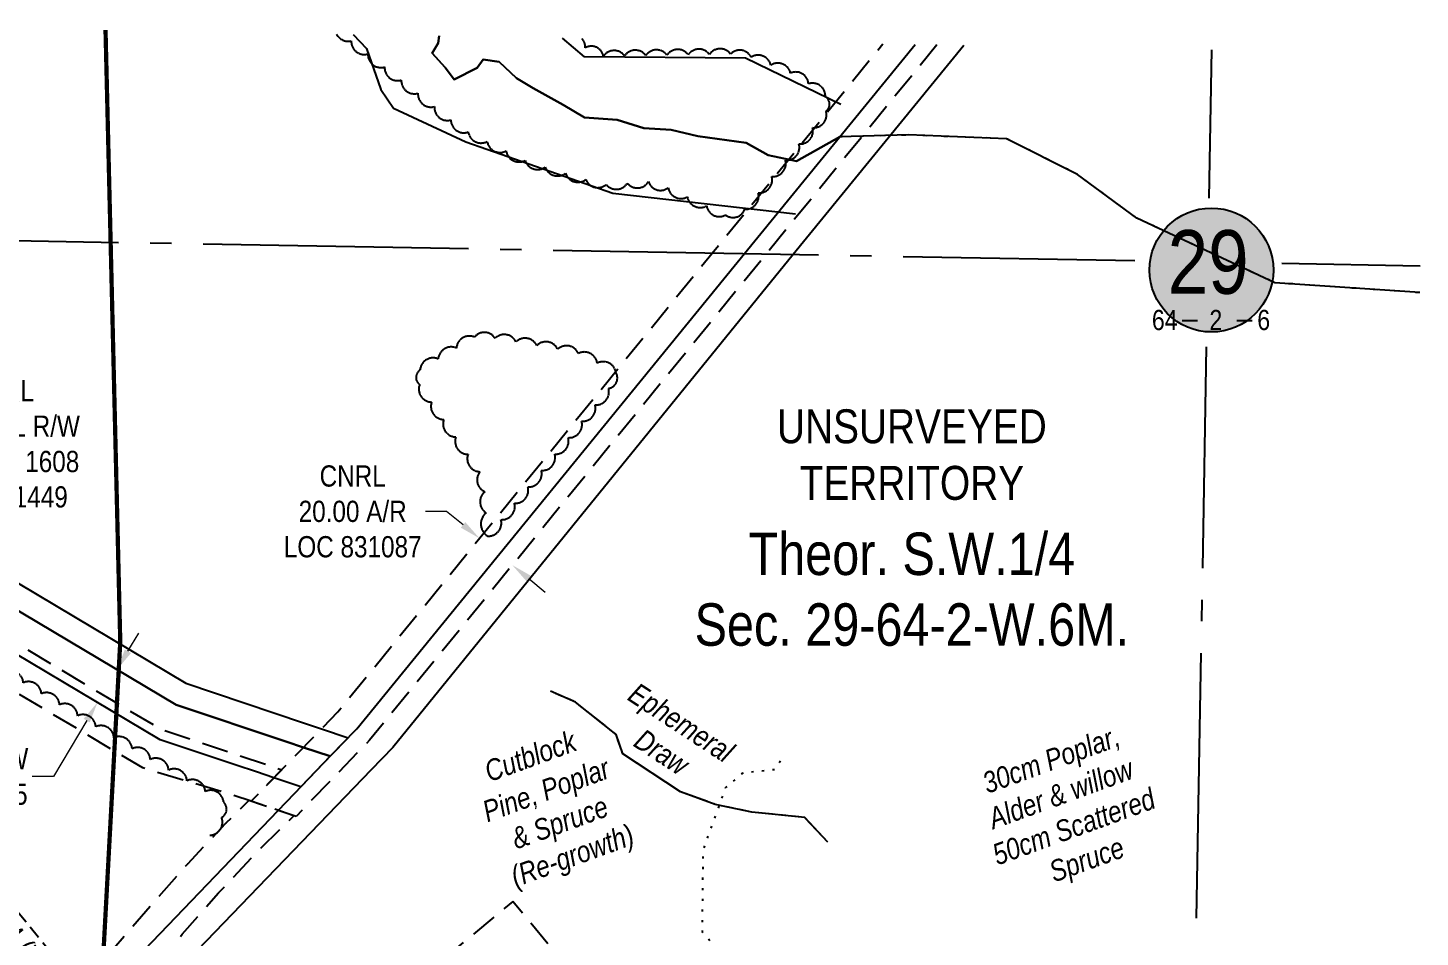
# Model space of a CAD drawing. Extents: x 416182 to 420130, y 6046427 to 6049314.
# Drawn here: x 417682 to 418339, y 6047033 to 6047461 of the extents above; entities that cross this region are included whole.
import ezdxf
from ezdxf.enums import TextEntityAlignment as Align

# ---------------------------------------------------------------- set-up
doc = ezdxf.new("R2010")
doc.units = 0
doc.header["$LTSCALE"] = 5
doc.header["$PDSIZE"] = 0.5
for name, pattern in [('0', [1, 1, 0]), ('DASHDOT2', [12.7, 6.35, -3.175, 0, -3.175]), ('foc-ACCESSROAD', [3.75, 2.5, -1.25]), ('foc-QUARTERLINE', [33, 25, -3, 2, -3]), ('foc-TIELINE', [1.875, 1.25, -0.625]), ('foc-TOPO', [1, 0.2, -0.8]), ('foc-TOPO-ephemeral', [6.25, 3.125, -0.625, 0.625, -0.625, 0.625, -0.625]), ('foc-WHEELTRACKS', [2, 0.4, -1.6])]:
    doc.linetypes.add(name, pattern=pattern)
doc.layers.get('Defpoints').update_dxf_attribs({"color": 9})
for name, color, linetype in [('10', 1, 'Continuous'), ('9', 3, 'Continuous'), ('AS-UNDERLAY-H', 141, 'Continuous'), ('AS-WILDLIFE', 131, 'DASHDOT2'), ('C-SYMBOL', 7, 'Continuous'), ('C-WS', 13, 'foc-ACCESSROAD'), ('F-AR', 190, 'foc-ACCESSROAD'), ('F-RW', 190, 'Continuous'), ('L-BD', 7, 'Continuous'), ('L-QSEC', 8, 'foc-QUARTERLINE'), ('L-SECLBL', 7, 'Continuous'), ('L-TIE', 7, 'foc-TIELINE'), ('L-UNS-T', 3, 'Continuous'), ('T-BUSH', 110, '0'), ('T-BUSH-T', 110, 'Continuous'), ('T-DRAW', 143, 'foc-TOPO-ephemeral'), ('T-SLOPE', 48, 'Continuous'), ('T-VEGETATION CHANGE', 104, 'foc-TOPO'), ('T-WATER', 160, 'Continuous'), ('T-WATER-P3', 160, 'foc-WHEELTRACKS'), ('T-WATER-T', 170, 'Continuous')]:
    doc.layers.add(name, color=color, linetype=linetype)
for name, color, linetype, lineweight in [('F-AR-T', 190, 'Continuous', 9), ('F-RW-T', 190, 'Continuous', 9), ('T-TEXT', 48, 'Continuous', 18)]:
    doc.layers.add(name, color=color, linetype=linetype, lineweight=lineweight)
doc.styles.add('175L', font='ARIALN.TTF', dxfattribs={"height": 20})
doc.styles.add('80CG', font='ARIALN.TTF', dxfattribs={"height": 10})
doc.styles.add('80L', font='ARIALN.TTF', dxfattribs={"height": 10})
doc.styles.add('foc-LtypeFont', font='ARIALN.TTF', dxfattribs={"height": 7.35})
doc.styles.add('SIMPLEX', font='ARIALN.TTF')
doc.linetypes.add('foc-TOPO-flowdirection-NOLINE', pattern='A,0,[">",foc-LtypeFont,S=0.3,R=0,X=0,Y=-0.945],-20,[">",foc-LtypeFont,S=0.3,R=0,X=0,Y=-0.945],0', length=20)
doc.dimstyles.new('Compass 5 000', dxfattribs={"dimscale": 5, "dimtxt": 9, "dimasz": 2, "dimexe": 0.2, "dimexo": 0.0625, "dimgap": 0.5, "dimtad": 0, "dimtih": 1, "dimtoh": 1, "dimzin": 0, "dimdsep": 46, "dimtxsty": '80CG', "dimcen": 0.1, "dimse1": 1, "dimse2": 1, "dimclrd": 256, "dimclrt": 256, "dimaunit": 1, "dimadec": 4, "dimazin": 0, "dimtfac": 0.06, "dimtofl": 0, "dimtmove": 0, "dimatfit": 1, "dimfxl": 0.2, "dimtolj": 1, "dimtzin": 0, "dimlwd": -1, "dimarcsym": 0})

# ---------------------------------------------------------------- blocks, each defined once
blk = doc.blocks.new('L-SECLBL')
at = {"layer": '9', "color": 7}
for p, q in [((-5.08, -27.83), (-12.29, -27.83)), ((20.7, -27.83), (13.5, -27.83))]:
    blk.add_line(p, q, dxfattribs=at)
at = {"layer": '10', "color": 2, "style": 'SIMPLEX'}
blk.add_attdef('SEC', text='', height=30, dxfattribs=at).set_placement((0, 0), align=Align.MIDDLE)
at = {"layer": '10', "color": 5, "style": '80L'}
blk.add_attdef('TWP', text='', height=9.5, dxfattribs=at).set_placement((-14.43, -27.37), align=Align.MIDDLE_RIGHT)
blk.add_attdef('RGE', text='', height=9.5, dxfattribs=at).set_placement((3.62, -27.37), align=Align.MIDDLE_CENTER)
blk.add_attdef('MER', text='', height=9.5, dxfattribs=at).set_placement((23.17, -27.37), align=Align.MIDDLE_LEFT)
blk = doc.blocks.new('*D26')
at = {"layer": 'Defpoints', "color": 0, "transparency": 16777216}
for p in [(417895.09, 6047220.77), (417898.93, 6047225.48), (417914.42, 6047212.84)]:
    blk.add_point(p, dxfattribs=at)
at = {"layer": 'F-AR-T', "transparency": 16777216}
for p, q in [((417879.59, 6047233.42), (417869.59, 6047233.42)), ((417887.34, 6047227.09), (417879.59, 6047233.42)), ((417918.32, 6047201.8), (417926.07, 6047195.48))]:
    blk.add_line(p, q, dxfattribs=at)
for points in [[(417888.39, 6047228.38), (417886.28, 6047225.8), (417895.09, 6047220.77)], [(417919.37, 6047203.1), (417917.27, 6047200.51), (417910.57, 6047208.13)]]:
    blk.add_solid(points, dxfattribs=at)
at = {"layer": 'F-AR-T', "transparency": 16777216, "insert": (417835.29, 6047233.42), "char_height": 10, "attachment_point": 5, "style": '80CG'}
blk.add_mtext('\\A1;CNRL\\P20.00 A/R\\PLOC 831087', dxfattribs=at)
blk = doc.blocks.new('*D32')
at = {"layer": 'Defpoints', "color": 0, "transparency": 16777216}
for p in [(417700.7, 6047172.95), (417691.49, 6047157.47), (417715, 6047143.48)]:
    blk.add_point(p, dxfattribs=at)
at = {"layer": 'F-RW-T', "transparency": 16777216}
for p, q in [((417729.32, 6047167.55), (417734.44, 6047176.15)), ((417709.89, 6047134.89), (417694.18, 6047108.5)), ((417694.18, 6047108.5), (417684.18, 6047108.5))]:
    blk.add_line(p, q, dxfattribs=at)
for points in [[(417727.89, 6047168.41), (417730.76, 6047166.7), (417724.21, 6047158.96)], [(417708.45, 6047135.74), (417711.32, 6047134.04), (417715, 6047143.48)]]:
    blk.add_solid(points, dxfattribs=at)
at = {"layer": 'F-RW-T', "transparency": 16777216, "insert": (417645.1, 6047108.5), "char_height": 10, "attachment_point": 5, "style": '80CG', "bg_fill": 3, "box_fill_scale": 1.1, "bg_fill_color": 256, "bg_fill_true_color": 13158600, "bg_fill_transparency": 0}
blk.add_mtext('\\A1;CNRL\\P18.00 P/L R/W\\PPlan 912 0215\\PPLA 900939', dxfattribs=at)
blk = doc.blocks.new('*D33')
at = {"layer": 'Defpoints', "color": 0, "transparency": 16777216}
for p in [(417606.45, 6047241.89), (417625.85, 6047230.34), (417620.2, 6047220.85)]:
    blk.add_point(p, dxfattribs=at)
at = {"layer": 'F-RW-T', "transparency": 16777216}
for p, q in [((417611.57, 6047250.49), (417620.36, 6047265.25)), ((417620.36, 6047265.25), (417630.36, 6047265.25)), ((417595.68, 6047223.81), (417590.57, 6047215.22))]:
    blk.add_line(p, q, dxfattribs=at)
for points in [[(417610.14, 6047251.34), (417613, 6047249.63), (417606.45, 6047241.89)], [(417594.25, 6047224.66), (417597.12, 6047222.96), (417600.8, 6047232.4)]]:
    blk.add_solid(points, dxfattribs=at)
at = {"layer": 'F-RW-T', "transparency": 16777216, "insert": (417669.45, 6047265.25), "char_height": 10, "attachment_point": 5, "style": '80CG'}
blk.add_mtext('\\A1;CNRL\\P11.00 P/L R/W\\PPlan 042 1608\\PPLA 991449', dxfattribs=at)

msp = doc.modelspace()

# ---------------------------------------------------------------- hatches: boundary and pattern name
at = {"layer": 'AS-UNDERLAY-H'}
h = msp.add_hatch(color=256, dxfattribs=at)
h.dxf.hatch_style = 1
edge = h.paths.add_edge_path()
edge.add_arc((418240.158, 6047347.216), 29.207, 0, 360)

# ---------------------------------------------------------------- linework, layer by layer
msp.add_circle((418240.158, 6047347.216), 29.207, dxfattribs=at)
at = {"layer": 'AS-WILDLIFE', "const_width": 2, "flags": 128}
msp.add_lwpolyline([(417718.761, 6047460.316), (417725.711, 6047172.087), (417685.897, 6046436.376)], dxfattribs=at)
at = {"layer": 'C-WS', "flags": 128}
msp.add_lwpolyline([(417907.728, 6046741.807), (418074.774, 6046851.3), (417910.796, 6047049.639), (417757.802, 6046923.151), (417907.728, 6046741.807)], close=True, dxfattribs=at)
at = {"layer": 'F-AR', "flags": 128}
for points in [[(418110.681, 6047453.283), (418030.248, 6047354.741), (417843.273, 6047125.681), (417808.565, 6047089.696), (417800.196, 6047092.556), (417787.473, 6047096.904), (417792.307, 6047101.899), (417795.115, 6047104.801), (417802.881, 6047112.826), (417809.046, 6047119.163), (417817.58, 6047127.935), (417828.31, 6047138.964), (418004.814, 6047355.196), (418085.248, 6047453.74)], [(417315.378, 6047394.894), (417359.01, 6047365.698), (417413.139, 6047329.48), (417430.772, 6047317.681), (417442.961, 6047310.429), (417744.724, 6047130.887), (417801.836, 6047111.747), (417794.071, 6047103.722), (417791.263, 6047100.82), (417787.473, 6047096.904), (417779.283, 6047099.65), (417736.342, 6047112.612), (417442.544, 6047287.415), (417420.095, 6047300.772), (417412.709, 6047305.714), (417322.073, 6047366.358), (417314.947, 6047371.126)]]:
    msp.add_lwpolyline(points, dxfattribs=at)
msp.add_lwpolyline([(417298.472, 6046461.724), (417359.767, 6046537.209), (417383.912, 6046566.946), (417407.159, 6046595.574), (417438.014, 6046633.573), (417554.664, 6046777.23), (417581.586, 6046810.141, 0.0019395), (417581.634, 6046810.201), (417598.131, 6046830.656), (417614.236, 6046849.991, 0.0069577), (417614.411, 6046850.207), (417630.043, 6046870.073, 0.008785), (417630.255, 6046870.353), (417645.08, 6046890.62, 0.0131856), (417645.38, 6046891.053), (417659.964, 6046913.371, 0.0044492), (417660.06, 6046913.521), (417673.263, 6046934.532), (417688.55, 6046955.534), (417704.254, 6046974.595), (417720.923, 6046994.311, 0.0015867), (417720.964, 6046994.359), (417737.796, 6047014.526), (417754.92, 6047034.241), (417772.101, 6047053.738), (417789.814, 6047072.618), (417807.546, 6047090.044), (417786.379, 6047097.271), (417775.657, 6047086.734, 0.0101573), (417775.373, 6047086.444), (417757.415, 6047067.302, 0.0077825), (417757.206, 6047067.072), (417739.898, 6047047.432, 0.0018006), (417739.851, 6047047.377), (417722.639, 6047027.56, 0.0049121), (417722.511, 6047027.411), (417705.637, 6047007.193), (417688.947, 6046987.453, 0.0031796), (417688.866, 6046987.356), (417672.931, 6046968.015, 0.0149885), (417672.564, 6046967.541), (417656.9, 6046946.021, 0.0170478), (417656.518, 6046945.457), (417643.181, 6046924.232), (417628.79, 6046902.209), (417614.224, 6046882.297), (417598.787, 6046862.678), (417582.72, 6046843.389, 0.003957), (417582.62, 6046843.267), (417566.098, 6046822.781), (417543.064, 6046794.669), (417438.602, 6046666.022), (417407.747, 6046628.025), (417358.518, 6046567.398), (417334.373, 6046537.661), (417299.06, 6046494.173)], format="xyb", dxfattribs=at)
at = {"layer": 'F-RW', "flags": 128}
for points in [[(418123.436, 6047453.055), (418042.991, 6047354.513), (417854.232, 6047122.175), (417844.013, 6047111.646), (417753.965, 6047018.311), (417685.583, 6046934.149), (417653.506, 6046882.677), (417431.286, 6046609.461), (417400.434, 6046571.62), (417376.413, 6046541.882), (417298.179, 6046445.535)], [(417298.708, 6046474.727), (417353.568, 6046542.288), (417377.713, 6046572.025), (417400.96, 6046600.653), (417431.815, 6046638.652), (417635.657, 6046889.688), (417667.694, 6046941.178), (417692.389, 6046971.65), (417705.25, 6046987.52), (417737.137, 6047026.868), (417800.196, 6047092.556), (417807.853, 6047100.532), (417821.62, 6047114.951), (417830.163, 6047123.724), (417837.263, 6047131.015), (418020.068, 6047354.924), (418100.517, 6047453.466)], [(417315.674, 6047411.224), (417377.815, 6047369.63), (417417.389, 6047343.141), (417439.126, 6047328.592), (417447.205, 6047323.785), (417752.083, 6047142.376), (417803.705, 6047125.085), (417812.08, 6047122.279), (417824.655, 6047118.067), (417810.887, 6047103.648), (417798.149, 6047107.917), (417789.914, 6047110.679), (417780.432, 6047113.858), (417744.598, 6047125.87), (417446.829, 6047303.044), (417429.594, 6047313.299), (417417.001, 6047321.73), (417344.557, 6047370.224), (417315.286, 6047389.82)]]:
    msp.add_lwpolyline(points, dxfattribs=at)
at = {"layer": 'F-RW'}
msp.add_lwpolyline([(417315.911, 6047424.302), (417398.133, 6047369.267), (417417.626, 6047356.22), (417444.98, 6047337.911), (417447.435, 6047336.451), (417589.405, 6047252.046), (417756.666, 6047152.454), (417812.143, 6047133.886), (417820.614, 6047131.051), (417833.197, 6047126.84), (417824.655, 6047118.067), (417812.08, 6047122.279), (417803.705, 6047125.085), (417752.083, 6047142.376), (417447.205, 6047323.785), (417439.126, 6047328.592), (417417.389, 6047343.141), (417377.815, 6047369.63), (417315.674, 6047411.224)], dxfattribs=at)
at = {"layer": 'L-QSEC'}
for p, q in [((418239.139, 6047381.012), (418240.393, 6047450.956)), ((417434.927, 6047365.437), (418204.055, 6047351.636)), ((418273.326, 6047350.393), (418338.54, 6047349.222)), ((418224.175, 6046546.825), (418237.883, 6047311.023))]:
    msp.add_line(p, q, dxfattribs=at)
at = {"layer": 'L-TIE'}
msp.add_line((417841.526, 6046843.941), (417414.822, 6047365.798), dxfattribs=at)
at = {"layer": 'T-BUSH', "flags": 128}
for points in [[(417827.689, 6047458.361, 0.3511247), (417834.609, 6047455.21, 0.5205671), (417842.477, 6047449.045, 0.5205671), (417850.344, 6047442.88, 0.5205671), (417858.212, 6047436.714, 0.5205671), (417866.062, 6047430.526, 0.5205671), (417873.821, 6047424.225, 0.5205671), (417881.58, 6047417.924, 0.5205671), (417889.741, 6047412.247, 0.5205671), (417898.688, 6047407.79, 0.5205671), (417907.634, 6047403.333, 0.5205671), (417916.581, 6047398.876, 0.5205671), (417926.057, 6047395.745, 0.5205671), (417935.614, 6047392.816, 0.5205671), (417945.17, 6047389.886, 0.5205671), (417954.79, 6047387.503, 0.5205671), (417964.763, 6047388.176, 0.5205671), (417974.736, 6047388.85, 0.5205671), (417984.038, 6047385.97, 0.5205671), (417993.078, 6047381.707, 0.5205671), (418002.119, 6047377.444, 0.5205671), (418011.16, 6047373.181, 0.5205671), (418020.079, 6047375.904, 0.5205671), (418026.48, 6047383.581, 0.5205671), (418032.881, 6047391.258, 0.5205671), (418039.282, 6047398.935, 0.5205671), (418045.683, 6047406.612, 0.5205671), (418052.084, 6047414.289, 0.5205671), (418058.485, 6047421.966, 0.5205671), (418058.149, 6047428.884, 0.5205671), (418050.201, 6047434.945, 0.5205671), (418041.668, 6047439.979, 0.5205671), (418032.4, 6047443.723, 0.5205671), (418023.132, 6047447.468, 0.5205671), (418013.446, 6047448.953, 0.5205671), (418003.451, 6047448.783, 0.5205671), (417993.457, 6047448.613, 0.5205671), (417983.463, 6047448.444, 0.5205671), (417973.469, 6047448.274, 0.5205671), (417963.475, 6047448.104, 0.5205671), (417953.481, 6047447.934, 0.5205671), (417944.901, 6047451.889, 0.1973551), (417943.428, 6047456.285, 0.1973551)], [(417767.923, 6047080.885, 0.5205671), (417773.477, 6047089.195, 0.5205671), (417774.43, 6047096.447, 0.5205671), (417765.802, 6047101.493, 0.5205671), (417757.174, 6047106.54, 0.5205671), (417748.546, 6047111.586, 0.5205671), (417739.918, 6047116.633, 0.5205671), (417731.29, 6047121.679, 0.5205671), (417722.732, 6047126.844, 0.5205671), (417714.183, 6047132.022, 0.5205671), (417705.634, 6047137.201, 0.5205671), (417697.084, 6047142.379, 0.5205671), (417688.535, 6047147.558, 0.5205671), (417679.986, 6047152.737, 0.5205671), (417671.436, 6047157.915, 0.5205671), (417662.636, 6047162.643, 0.5205671), (417653.728, 6047167.177, 0.5205671), (417644.82, 6047171.711, 0.5205671), (417635.912, 6047176.244, 0.5205671), (417627.319, 6047181.341, 0.5205671), (417618.8, 6047186.569, 0.5205671), (417610.281, 6047191.797, 0.5205671), (417601.761, 6047197.025, 0.5205671), (417593.242, 6047202.253, 0.5205671), (417584.723, 6047207.481, 0.5205671), (417576.204, 6047212.709, 0.5205671), (417567.684, 6047217.937, 0.5205671), (417559.387, 6047223.503, 0.5205671), (417551.26, 6047228.365, 0.5205671), (417544.482, 6047221.95, 0.5205671)]]:
    msp.add_lwpolyline(points, format="xyb", dxfattribs=at)
msp.add_lwpolyline([(417898.846, 6047221.859, 0.5205671), (417905.185, 6047229.587, 0.5205671), (417911.524, 6047237.315, 0.5205671), (417917.864, 6047245.043, 0.5205671), (417924.203, 6047252.771, 0.5205671), (417930.542, 6047260.499, 0.5205671), (417936.881, 6047268.227, 0.5205671), (417943.22, 6047275.956, 0.5205671), (417949.559, 6047283.684, 0.5205671), (417955.899, 6047291.412, 0.5205671), (417959.456, 6047298.729, 0.5205671), (417950.568, 6047303.304, 0.5205671), (417941.681, 6047307.878, 0.5205671), (417931.93, 6047309.879, 0.5205671), (417922.083, 6047311.593, 0.5205671), (417912.235, 6047313.308, 0.5205671), (417902.388, 6047315.022, 0.5205671), (417892.755, 6047315.589, 0.5205671), (417884.19, 6047310.436, 0.5205671), (417875.626, 6047305.282, 0.5205671), (417867.061, 6047300.129, 0.5205671), (417866.829, 6047293.194, 0.5205671), (417872.537, 6047284.989, 0.5205671), (417878.245, 6047276.784, 0.5205671), (417883.953, 6047268.579, 0.5205671), (417889.662, 6047260.373, 0.5205671), (417895.37, 6047252.168, 0.5205671), (417897.656, 6047242.782, 0.5205671), (417898.223, 6047232.802, 0.5205671)], format="xyb", close=True, dxfattribs=at)
at = {"layer": 'T-DRAW', "flags": 128}
msp.add_lwpolyline([(418059.366, 6047077.611), (418048.434, 6047089.208), (418023.437, 6047091.804), (418006.189, 6047095.411), (417989.898, 6047101.329), (417962.637, 6047119.171), (417959.447, 6047128.42), (417940.265, 6047143.621), (417928.542, 6047148.751)], dxfattribs=at)
at = {"layer": 'T-DRAW', "linetype": 'foc-TOPO-flowdirection-NOLINE', "flags": 128}
msp.add_lwpolyline([(418059.366, 6047077.611), (418048.434, 6047089.208), (418023.437, 6047091.804), (418006.189, 6047095.411), (417989.898, 6047101.329), (417962.637, 6047119.171), (417959.447, 6047128.42), (417940.265, 6047143.621), (417928.542, 6047148.751)], dxfattribs=at)
at = {"layer": 'T-SLOPE'}
for points in [[(417835.587, 6047458.22), (417841.753, 6047451.608), (417848.586, 6047432.292), (417854.457, 6047423.531), (417888.64, 6047407.638), (417957.943, 6047383.433), (418044.039, 6047373.702)], [(418065.445, 6047425.238), (418020.51, 6047447.107), (417944.629, 6047447.594), (417934.151, 6047456.451)]]:
    msp.add_lwpolyline(points, dxfattribs=at)
at = {"layer": 'T-VEGETATION CHANGE', "flags": 128}
msp.add_lwpolyline([(418036.93, 6047115.835), (418034.396, 6047111.759), (418019.158, 6047110.196), (418010.954, 6047103.165), (418000.405, 6047073.867), (418000.014, 6047035.584), (418023.066, 6047007.457), (418066.434, 6046982.847), (418082.452, 6046955.892), (418095.736, 6046935.97), (418114.1, 6046921.516), (418132.072, 6046903.937), (418138.714, 6046898.859)], dxfattribs=at)
at = {"layer": 'T-WATER', "flags": 128}
msp.add_lwpolyline([(417876.134, 6047457.492), (417875.566, 6047454.041), (417872.727, 6047449.325), (417878.828, 6047442.563), (417883.146, 6047436.922), (417893.997, 6047442.524), (417896.851, 6047446.417), (417904.292, 6047445.358), (417912.547, 6047437.616), (417920.315, 6047432.898), (417934.513, 6047425.044), (417944.509, 6047419.118), (417959.986, 6047418.009), (417972.516, 6047414.057), (417985.376, 6047413.213), (417998.03, 6047410.337), (418020.777, 6047407.173), (418031.106, 6047401.327), (418044.531, 6047398.432), (418064.974, 6047409.929)], dxfattribs=at)
at = {"layer": 'T-WATER-P3', "linetype": 'foc-TOPO-flowdirection-NOLINE', "flags": 128}
for points in [[(418064.974, 6047409.929), (418044.531, 6047398.432), (418031.106, 6047401.327), (418020.777, 6047407.173), (417998.03, 6047410.337), (417985.376, 6047413.213), (417972.516, 6047414.057), (417959.986, 6047418.009), (417944.509, 6047419.118), (417934.513, 6047425.044), (417920.315, 6047432.898), (417912.547, 6047437.616), (417904.292, 6047445.358), (417896.851, 6047446.417), (417893.997, 6047442.524), (417883.146, 6047436.922), (417878.828, 6047442.563), (417872.727, 6047449.325), (417875.566, 6047454.041), (417876.134, 6047457.492)], [(418338.313, 6047336.555), (418270.086, 6047341.19), (418204.981, 6047371.666), (418176.962, 6047392.283), (418143.591, 6047409.045), (418097.252, 6047410.852), (418064.974, 6047409.929)]]:
    msp.add_lwpolyline(points, dxfattribs=at)
at = {"layer": 'T-WATER-P3', "flags": 128}
msp.add_lwpolyline([(418338.313, 6047336.555), (418270.086, 6047341.19), (418204.981, 6047371.666), (418176.962, 6047392.283), (418143.591, 6047409.045), (418097.252, 6047410.852), (418064.974, 6047409.929)], dxfattribs=at)

# ---------------------------------------------------------------- block references
at = {"layer": 'L-SECLBL', "color": 62, "xscale": 0.999549, "yscale": 0.999549, "zscale": 0.999549}
msp.add_blockref('L-SECLBL', (418238.601, 6047351.016), dxfattribs=at).add_auto_attribs({'SEC': '29', 'TWP': '64', 'RGE': '2', 'MER': '6'})

# ---------------------------------------------------------------- texts
at = {"layer": 'C-SYMBOL', "color": 3, "insert": (418098.916, 6047223.481), "char_height": 19.99098, "width": 203.15063, "attachment_point": 2, "style": '175L'}
msp.add_mtext('Theor. S.W.1/4\\PSec. 29-64-2-W.6M.', dxfattribs=at)
at = {"layer": 'L-BD', "style": '80L'}
msp.add_text('674.4 (Tie)', height=9.99549, rotation=309.271683, dxfattribs=at).set_placement((417675.613, 6047031.85), align=Align.MIDDLE)
at = {"layer": 'L-UNS-T', "color": 3, "insert": (418098.916, 6047260.125), "char_height": 15.99278, "attachment_point": 5, "style": '80L'}
msp.add_mtext_dynamic_manual_height_columns('UNSURVEYED TERRITORY', width=126.35674, gutter_width=47.479, heights=[0], dxfattribs=at)
at = {"layer": 'T-BUSH-T', "char_height": 9.99544, "attachment_point": 1, "rotation": 20, "style": '80L'}
for s, width, insert in [('\\pi13.488;{\\fArial Narrow|b0|i1|c0|p34;30cm Poplar, \\P\\pi10.386;Alder & willow\\P\\pi6.3463;50cm Scattered \\P\\pi28.737;Spruce}', 92.65619, (418118.455, 6047105.109)), ('\\pi4.2682;{\\fArial Narrow|b0|i1|c0|p34;Pine, Poplar \\P\\pi12.723;& Spruce\\P\\pi6.2796;(Re-growth)}', 71.35908, (417891.402, 6047094.861))]:
    msp.add_mtext_dynamic_manual_height_columns(s, width=width, gutter_width=49.977, heights=[0], dxfattribs=dict(at, insert=insert))
at = {"layer": 'T-TEXT', "insert": (417896.37, 6047115.212), "char_height": 9.99544, "attachment_point": 1, "rotation": 20, "style": '80L'}
msp.add_mtext_dynamic_manual_height_columns('{\\fArial Narrow|b0|i1|c0|p34;Cutblock}', width=52.07909, gutter_width=49.977, heights=[0], dxfattribs=at)
at = {"layer": 'T-WATER-T', "insert": (417969.659, 6047153.373), "char_height": 9.99544, "attachment_point": 1, "rotation": 326.79573, "style": '80L'}
msp.add_mtext_dynamic_manual_height_columns('\\pi0.094835;{\\fArial Narrow|b0|i1|c0|p34;Ephemeral \\P\\pi14.355;Draw}', width=55.49186, gutter_width=49.977, heights=[0], dxfattribs=at)

# ---------------------------------------------------------------- dimensions: what is measured, and where the dimension line sits
at = {"layer": 'F-AR-T', "color": 62}
dim = msp.add_aligned_dim(p1=(417914.42, 6047212.842), p2=(417898.933, 6047225.483), distance=6.084, text='CNRL\\P20.00 A/R\\PLOC 831087', dimstyle='Compass 5 000', dxfattribs=at)
dim.commit()
dim.dimension.update_dxf_attribs({"geometry": '*D26', "text_midpoint": (417835.291, 6047233.417)})
at = {"layer": 'F-RW-T', "color": 62}
dim = msp.add_linear_dim(base=(417606.454, 6047241.894), p1=(417620.199, 6047220.85), p2=(417625.852, 6047230.344), angle=59.229345, text='CNRL\\P11.00 P/L R/W\\PPlan 042 1608\\PPLA 991449', dimstyle='Compass 5 000', dxfattribs=at)
dim.commit()
dim.dimension.update_dxf_attribs({"geometry": '*D33', "text_midpoint": (417669.449, 6047265.254), "dimtype": 161})

# ---------------------------------------------------------------- next in the draw order: dimensions: what is measured, and where the dimension line sits
dim = msp.add_linear_dim(base=(417715, 6047143.481), p1=(417700.698, 6047172.951), p2=(417691.487, 6047157.471), angle=239.247161, text='CNRL\\P18.00 P/L R/W\\PPlan 912 0215\\PPLA 900939', dimstyle='Compass 5 000', override={"dimtfill": 1}, dxfattribs=at)
dim.commit()
dim.dimension.update_dxf_attribs({"geometry": '*D32', "text_midpoint": (417645.097, 6047108.495), "dimtype": 161})

doc.saveas('drawing.dxf')
